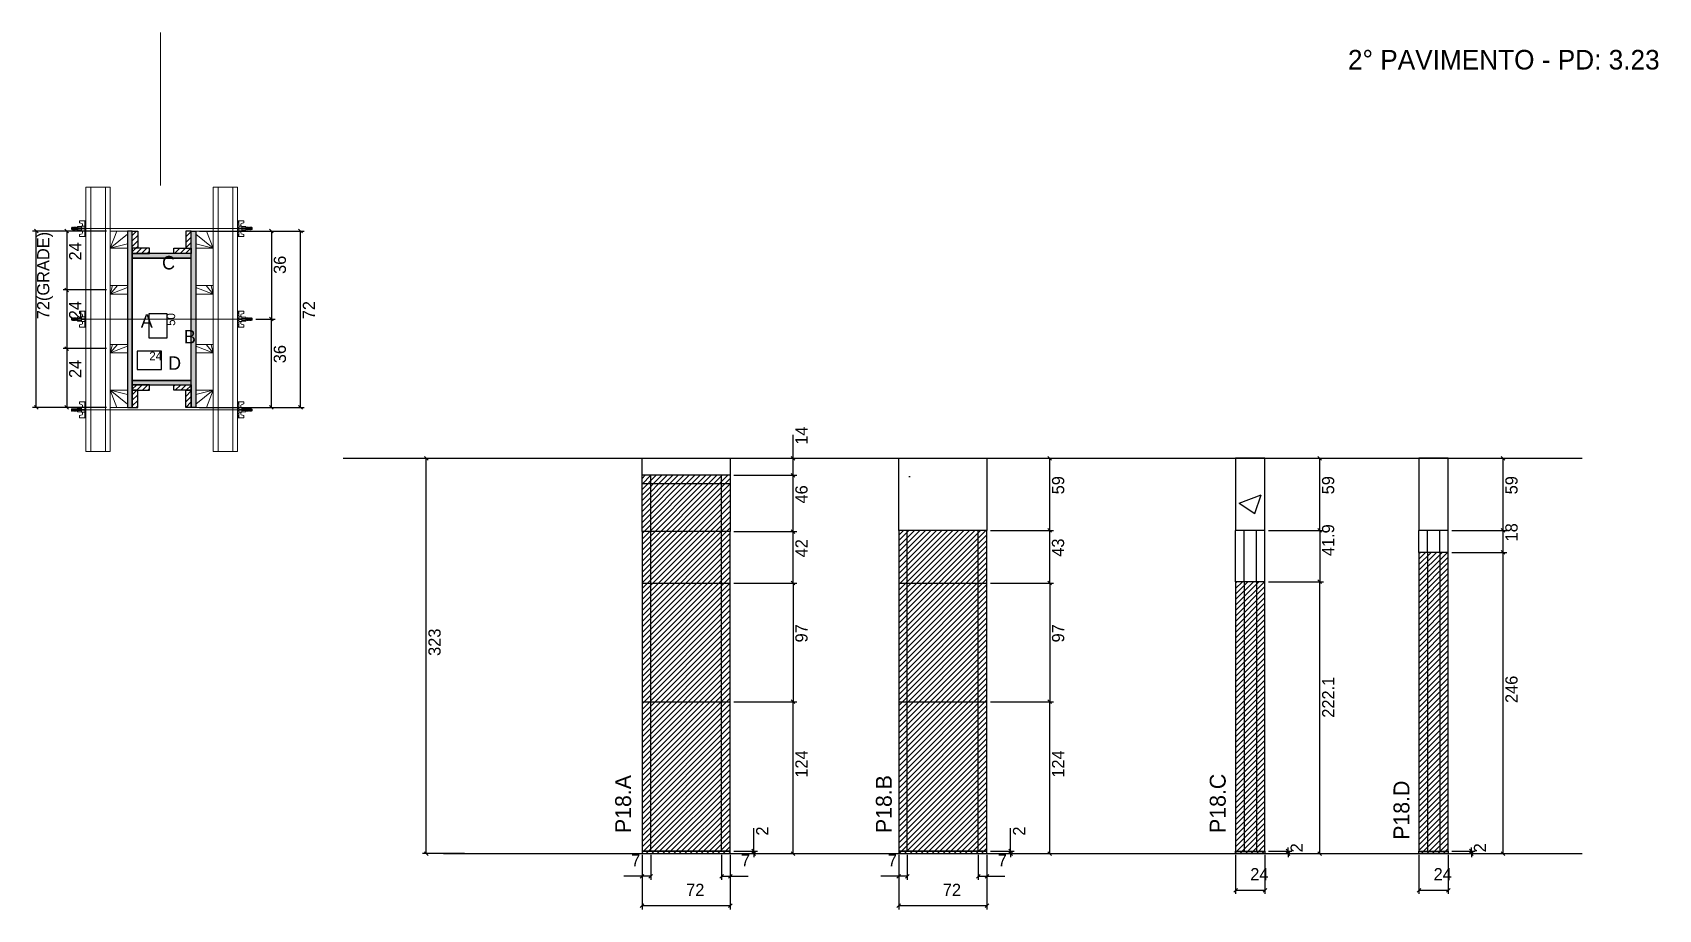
# Model space of a CAD drawing. Header units: metres. Extents: x 5134 to 6462, y 7341 to 8057.
import ezdxf

# ---------------------------------------------------------------- set-up
doc = ezdxf.new("R2010")
doc.units = ezdxf.units.M
for name, color, linetype in [('CHAPA', 7, 'Continuous'), ('COTA', 7, 'Continuous'), ('Hachura', 7, 'Continuous'), ('Madeira', 7, 'Continuous'), ('NIVEL 2° PAV.', 7, 'Continuous'), ('NOMENCLATURA', 7, 'Continuous'), ('Nível', 7, 'Continuous'), ('Painéis', 7, 'Continuous'), ('Perfil Metálico', 7, 'Continuous'), ('SARR_2.2x7', 7, 'Continuous'), ('SARRAFO', 7, 'Continuous'), ('Texto Seção', 7, 'Continuous'), ('TEXTO_GERAL', 7, 'Continuous')]:
    doc.layers.add(name, color=color, linetype=linetype)

msp = doc.modelspace()

# ---------------------------------------------------------------- hatches: boundary and pattern name
at = {"layer": 'COTA'}
h = msp.add_hatch(dxfattribs=at)
h.set_pattern_fill('AR-CONC')
h.paths.add_polyline_path([(5704, 7709.6), (5632, 7709.6), (5632, 7695.6), (5704, 7695.6), (5704, 7709.6)])
h = msp.add_hatch(dxfattribs=at)
h.set_pattern_fill('AR-CONC')
h.paths.add_polyline_path([(5913.7, 7709.6), (5841.7, 7709.6), (5841.7, 7650.6), (5913.7, 7650.6), (5913.7, 7709.6)])
h = msp.add_hatch(dxfattribs=at)
h.set_pattern_fill('AR-CONC')
h.paths.add_polyline_path([(6140.9, 7709.6), (6116.9, 7709.6), (6116.9, 7650.6), (6140.9, 7650.6), (6140.9, 7709.6)])
h = msp.add_hatch(dxfattribs=at)
h.set_pattern_fill('AR-CONC')
h.paths.add_polyline_path([(6290.7, 7709.6), (6266.7, 7709.6), (6266.7, 7650.6), (6290.7, 7650.6), (6290.7, 7709.6)])
at = {"layer": 'Hachura'}
h = msp.add_hatch(color=7, dxfattribs=at)
h.dxf.hatch_style = 1
h.paths.add_polyline_path([(5215.5, 7895.1), (5211.5, 7895.1), (5211.5, 7751.1), (5215.5, 7751.1), (5215.5, 7895.1)])
h = msp.add_hatch(color=7, dxfattribs=at)
h.dxf.hatch_style = 1
h.paths.add_polyline_path([(5215.5, 7895.1), (5211.5, 7895.1), (5211.5, 7751.1), (5215.5, 7751.1), (5215.5, 7895.1)])
h = msp.add_hatch(dxfattribs=at)
h.set_pattern_fill('ANSI31')
h.paths.add_polyline_path([(5215.5, 7881.1), (5219.9, 7881.1), (5219.9, 7895.1), (5215.5, 7895.1), (5215.5, 7881.1)])
h = msp.add_hatch(dxfattribs=at)
h.set_pattern_fill('ANSI31')
h.paths.add_polyline_path([(5263.5, 7881.1), (5259.1, 7881.1), (5259.1, 7895.1), (5263.5, 7895.1), (5263.5, 7881.1)])
h = msp.add_hatch(color=7, dxfattribs=at)
h.dxf.hatch_style = 1
h.paths.add_polyline_path([(5263.5, 7895.1), (5267.5, 7895.1), (5267.5, 7751.1), (5263.5, 7751.1), (5263.5, 7895.1)])
h = msp.add_hatch(color=7, dxfattribs=at)
h.dxf.hatch_style = 1
h.paths.add_polyline_path([(5263.5, 7895.1), (5267.5, 7895.1), (5267.5, 7751.1), (5263.5, 7751.1), (5263.5, 7895.1)])
h = msp.add_hatch(dxfattribs=at)
h.set_pattern_fill('ANSI31')
h.paths.add_polyline_path([(5215.5, 7876.7), (5215.5, 7881.1), (5229.5, 7881.1), (5229.5, 7876.7), (5215.5, 7876.7)])
h = msp.add_hatch(dxfattribs=at)
h.set_pattern_fill('ANSI31')
h.paths.add_polyline_path([(5263.5, 7876.7), (5263.5, 7881.1), (5249.5, 7881.1), (5249.5, 7876.7), (5263.5, 7876.7)])
h = msp.add_hatch(color=7, dxfattribs=at)
h.dxf.hatch_style = 1
h.paths.add_polyline_path([(5263.5, 7873.1), (5263.5, 7876.7), (5215.5, 7876.7), (5215.5, 7873.1), (5263.5, 7873.1)])
h = msp.add_hatch(color=7, dxfattribs=at)
h.dxf.hatch_style = 1
h.paths.add_polyline_path([(5263.5, 7873.1), (5263.5, 7876.7), (5215.5, 7876.7), (5215.5, 7873.1), (5263.5, 7873.1)])
h = msp.add_hatch(color=7, dxfattribs=at)
h.dxf.hatch_style = 1
h.paths.add_polyline_path([(5263.5, 7769.5), (5263.5, 7773.1), (5215.5, 7773.1), (5215.5, 7769.5), (5263.5, 7769.5)])
h = msp.add_hatch(color=7, dxfattribs=at)
h.dxf.hatch_style = 1
h.paths.add_polyline_path([(5263.5, 7769.5), (5263.5, 7773.1), (5215.5, 7773.1), (5215.5, 7769.5), (5263.5, 7769.5)])
h = msp.add_hatch(dxfattribs=at)
h.set_pattern_fill('ANSI31')
h.paths.add_polyline_path([(5215.5, 7765.1), (5215.5, 7769.5), (5229.5, 7769.5), (5229.5, 7765.1), (5215.5, 7765.1)])
h = msp.add_hatch(dxfattribs=at)
h.set_pattern_fill('ANSI31')
h.paths.add_polyline_path([(5215.5, 7765.1), (5219.9, 7765.1), (5219.9, 7751.1), (5215.5, 7751.1), (5215.5, 7765.1)])
h = msp.add_hatch(dxfattribs=at)
h.set_pattern_fill('ANSI31')
h.paths.add_polyline_path([(5263.5, 7765.1), (5263.5, 7769.5), (5249.5, 7769.5), (5249.5, 7765.1), (5263.5, 7765.1)])
h = msp.add_hatch(dxfattribs=at)
h.set_pattern_fill('ANSI31')
h.paths.add_polyline_path([(5263.5, 7765.1), (5259.1, 7765.1), (5259.1, 7751.1), (5263.5, 7751.1), (5263.5, 7765.1)])
h = msp.add_hatch(dxfattribs=at)
h.set_pattern_fill('ANSI31')
h.paths.add_polyline_path([(5704, 7386.6), (5704, 7695.6), (5632, 7695.6), (5632, 7386.6), (5704, 7386.6)])
h = msp.add_hatch(dxfattribs=at)
h.set_pattern_fill('ANSI31')
h.paths.add_polyline_path([(5913.7, 7386.6), (5913.7, 7650.6), (5841.7, 7650.6), (5841.7, 7386.6), (5913.7, 7386.6)])
h = msp.add_hatch(dxfattribs=at)
h.set_pattern_fill('ANSI31')
h.paths.add_polyline_path([(6266.7, 7386.6), (6290.7, 7386.6), (6290.7, 7632.6), (6266.7, 7632.6), (6266.7, 7386.6)])
h = msp.add_hatch(dxfattribs=at)
h.set_pattern_fill('ANSI31')
h.paths.add_polyline_path([(6140.9, 7386.6), (6140.9, 7608.7), (6116.9, 7608.7), (6116.9, 7386.6), (6140.9, 7386.6)])

# ---------------------------------------------------------------- linework, layer by layer
at = {"layer": 'CHAPA', "color": 1, "lineweight": 25}
for points in [[(5215.5, 7895.1), (5211.5, 7895.1), (5211.5, 7751.1), (5215.5, 7751.1)], [(5215.5, 7895.1), (5211.5, 7895.1), (5211.5, 7751.1), (5215.5, 7751.1)], [(5263.5, 7895.1), (5267.5, 7895.1), (5267.5, 7751.1), (5263.5, 7751.1)], [(5263.5, 7895.1), (5267.5, 7895.1), (5267.5, 7751.1), (5263.5, 7751.1)], [(5263.5, 7873.1), (5263.5, 7876.7), (5215.5, 7876.7), (5215.5, 7873.1)], [(5263.5, 7873.1), (5263.5, 7876.7), (5215.5, 7876.7), (5215.5, 7873.1)], [(5263.5, 7769.5), (5263.5, 7773.1), (5215.5, 7773.1), (5215.5, 7769.5)], [(5263.5, 7769.5), (5263.5, 7773.1), (5215.5, 7773.1), (5215.5, 7769.5)]]:
    msp.add_lwpolyline(points, close=True, dxfattribs=at)
at = {"layer": 'COTA', "color": 241, "lineweight": 25}
for p, q in [((5194.5, 7895.1), (5134, 7895.1)), ((5137, 7751.1), (5137, 7895.1)), ((5194.5, 7895.1), (5158.9, 7895.1)), ((5161.9, 7895.1), (5161.9, 7847.1)), ((5270.5, 7895.1), (5355.9, 7895.1)), ((5304.5, 7895.1), (5332.2, 7895.1)), ((5329.2, 7895.1), (5329.2, 7823.2)), ((5352.9, 7751.1), (5352.9, 7895.1)), ((5194.5, 7847.1), (5158.9, 7847.1)), ((5194.5, 7847.1), (5158.9, 7847.1)), ((5161.9, 7847.1), (5161.9, 7799.1)), ((5316.3, 7823.2), (5332.2, 7823.2)), ((5316.3, 7823.2), (5332.2, 7823.2)), ((5329.2, 7751.1), (5329.2, 7823.2)), ((5194.5, 7799.1), (5158.9, 7799.1)), ((5194.5, 7799.1), (5158.9, 7799.1)), ((5161.9, 7799.1), (5161.9, 7751.1)), ((5194.5, 7751.1), (5134, 7751.1)), ((5194.5, 7751.1), (5158.9, 7751.1)), ((5270.5, 7751.1), (5355.9, 7751.1)), ((5304.5, 7751.1), (5332.2, 7751.1)), ((5632, 7695.6), (5632, 7709.6)), ((5632, 7709.6), (5704, 7709.6)), ((5704, 7709.6), (5704, 7695.6)), ((5841.7, 7650.6), (5841.7, 7709.6)), ((5841.7, 7709.6), (5913.7, 7709.6)), ((5913.7, 7709.6), (5913.7, 7650.6))]:
    msp.add_line(p, q, dxfattribs=at)
at = {"layer": 'COTA', "color": 0, "lineweight": 25}
for p, q in [((5138.5, 7893.6), (5135.5, 7896.6)), ((5163.4, 7893.6), (5160.4, 7896.6)), ((5330.7, 7893.6), (5327.7, 7896.6)), ((5354.4, 7893.6), (5351.4, 7896.6)), ((5160.4, 7848.6), (5163.4, 7845.6)), ((5163.4, 7845.6), (5160.4, 7848.6)), ((5330.7, 7821.7), (5327.7, 7824.7)), ((5327.7, 7824.7), (5330.7, 7821.7)), ((5160.4, 7800.6), (5163.4, 7797.6)), ((5163.4, 7797.6), (5160.4, 7800.6)), ((5135.5, 7752.6), (5138.5, 7749.6)), ((5160.4, 7752.6), (5163.4, 7749.6)), ((5327.7, 7752.6), (5330.7, 7749.6)), ((5351.4, 7752.6), (5354.4, 7749.6)), ((5756.8, 7708.1), (5753.8, 7711.1)), ((5966.5, 7708.1), (5963.5, 7711.1)), ((6187.1, 7708.1), (6184.1, 7711.1)), ((6336.9, 7708.1), (6333.9, 7711.1)), ((5753.8, 7697.1), (5756.8, 7694.1)), ((5756.8, 7694.1), (5753.8, 7697.1)), ((5963.5, 7652.1), (5966.5, 7649.1)), ((5966.5, 7649.1), (5963.5, 7652.1)), ((6184.1, 7652.1), (6187.1, 7649.1)), ((6187.1, 7649.1), (6184.1, 7652.1)), ((6333.9, 7652.1), (6336.9, 7649.1)), ((6336.9, 7649.1), (6333.9, 7652.1)), ((5756.8, 7648.1), (5753.8, 7651.1)), ((5753.8, 7651.1), (5756.8, 7648.1)), ((6336.9, 7631.1), (6333.9, 7634.1)), ((6333.9, 7634.1), (6336.9, 7631.1)), ((5753.8, 7609.1), (5756.8, 7606.1)), ((5756.8, 7606.1), (5753.8, 7609.1)), ((5966.5, 7606.1), (5963.5, 7609.1)), ((5963.5, 7609.1), (5966.5, 7606.1)), ((6187.1, 7607.2), (6184.1, 7610.2)), ((6184.1, 7610.2), (6187.1, 7607.2)), ((5756.8, 7509.1), (5753.8, 7512.1)), ((5753.8, 7512.1), (5756.8, 7509.1)), ((5966.5, 7509.1), (5963.5, 7512.1)), ((5963.5, 7512.1), (5966.5, 7509.1)), ((5721.7, 7390.1), (5724.7, 7387.1)), ((5724.7, 7385.1), (5721.7, 7388.1)), ((5753.8, 7388.1), (5756.8, 7385.1)), ((5931.5, 7390.1), (5934.5, 7387.1)), ((5934.5, 7385.1), (5931.5, 7388.1)), ((5963.5, 7388.1), (5966.5, 7385.1)), ((6158.3, 7390.1), (6161.3, 7387.1)), ((6161.3, 7385.1), (6158.3, 7388.1)), ((6184.1, 7388.1), (6187.1, 7385.1)), ((6308.1, 7390.1), (6311.1, 7387.1)), ((6311.1, 7385.1), (6308.1, 7388.1)), ((6333.9, 7388.1), (6336.9, 7385.1)), ((5633.5, 7369.6), (5630.5, 7366.6)), ((5637.5, 7366.6), (5640.5, 7369.6)), ((5698.5, 7369.6), (5695.5, 7366.6)), ((5702.5, 7366.6), (5705.5, 7369.6)), ((5843.2, 7369.6), (5840.2, 7366.6)), ((5847.2, 7366.6), (5850.2, 7369.6)), ((5908.2, 7369.6), (5905.2, 7366.6)), ((5912.2, 7366.6), (5915.2, 7369.6)), ((6118.4, 7358.2), (6115.4, 7355.2)), ((6139.4, 7355.2), (6142.4, 7358.2)), ((6268.2, 7358.2), (6265.2, 7355.2)), ((6289.2, 7355.2), (6292.2, 7358.2)), ((5633.5, 7345.5), (5630.5, 7342.5)), ((5702.5, 7342.5), (5705.5, 7345.5)), ((5843.2, 7345.5), (5840.2, 7342.5)), ((5912.2, 7342.5), (5915.2, 7345.5))]:
    msp.add_line(p, q, dxfattribs=at)
at = {"layer": 'COTA', "color": 180, "lineweight": 25}
for p, q in [((5244, 7827.4), (5229, 7827.4)), ((5229, 7827.4), (5229, 7808)), ((5244, 7808), (5244, 7827.4)), ((5229, 7808), (5244, 7808)), ((5239.2, 7797.1), (5219.5, 7797.1)), ((5219.5, 7797.1), (5219.5, 7782.1)), ((5239.2, 7782.1), (5239.2, 7797.1)), ((5219.5, 7782.1), (5239.2, 7782.1))]:
    msp.add_line(p, q, dxfattribs=at)
at = {"layer": 'COTA', "color": 4, "lineweight": 25}
for p, q in [((5755.3, 7709.6), (5755.3, 7728.7)), ((5707, 7709.6), (5758.3, 7709.6)), ((5755.3, 7695.6), (5755.3, 7709.6)), ((5916.7, 7709.6), (5968, 7709.6)), ((5965, 7650.6), (5965, 7709.6)), ((6143.9, 7709.6), (6188.6, 7709.6)), ((6185.6, 7650.6), (6185.6, 7709.6)), ((6293.7, 7709.6), (6338.4, 7709.6)), ((6335.4, 7650.6), (6335.4, 7709.6)), ((5707, 7695.6), (5758.3, 7695.6)), ((5707, 7695.6), (5758.3, 7695.6)), ((5755.3, 7649.6), (5755.3, 7695.6)), ((5707, 7649.6), (5758.3, 7649.6)), ((5707, 7649.6), (5758.3, 7649.6)), ((5755.3, 7607.6), (5755.3, 7649.6)), ((5916.7, 7650.6), (5968, 7650.6)), ((5916.7, 7650.6), (5968, 7650.6)), ((5965, 7607.6), (5965, 7650.6)), ((6143.9, 7650.6), (6188.6, 7650.6)), ((6143.9, 7650.6), (6188.6, 7650.6)), ((6185.6, 7650.6), (6185.6, 7608.7)), ((6293.7, 7650.6), (6338.4, 7650.6)), ((6293.7, 7650.6), (6338.4, 7650.6)), ((6335.4, 7632.6), (6335.4, 7650.6)), ((6293.7, 7632.6), (6338.4, 7632.6)), ((6293.7, 7632.6), (6338.4, 7632.6)), ((6335.4, 7386.6), (6335.4, 7632.6)), ((5707, 7607.6), (5758.3, 7607.6)), ((5707, 7607.6), (5758.3, 7607.6)), ((5755.3, 7607.6), (5755.3, 7510.6)), ((5916.7, 7607.6), (5968, 7607.6)), ((5916.7, 7607.6), (5968, 7607.6)), ((5965, 7607.6), (5965, 7510.6)), ((6143.9, 7608.7), (6188.6, 7608.7)), ((6143.9, 7608.7), (6188.6, 7608.7)), ((6185.6, 7386.6), (6185.6, 7608.7)), ((5707, 7510.6), (5758.3, 7510.6)), ((5707, 7510.6), (5758.3, 7510.6)), ((5755.3, 7386.6), (5755.3, 7510.6)), ((5916.7, 7510.6), (5968, 7510.6)), ((5916.7, 7510.6), (5968, 7510.6)), ((5965, 7386.6), (5965, 7510.6)), ((5723.2, 7388.6), (5723.2, 7407.4)), ((5933, 7388.6), (5933, 7407.4)), ((5707, 7388.6), (5726.2, 7388.6)), ((5707, 7386.6), (5726.2, 7386.6)), ((5707, 7386.6), (5758.3, 7386.6)), ((5723.2, 7386.6), (5723.2, 7388.6)), ((5723.2, 7386.6), (5723.2, 7383.6)), ((5916.7, 7388.6), (5936, 7388.6)), ((5916.7, 7386.6), (5936, 7386.6)), ((5916.7, 7386.6), (5968, 7386.6)), ((5933, 7386.6), (5933, 7388.6)), ((5933, 7386.6), (5933, 7383.6)), ((6143.9, 7388.6), (6162.8, 7388.6)), ((6143.9, 7386.6), (6162.8, 7386.6)), ((6143.9, 7386.6), (6188.6, 7386.6)), ((6159.8, 7388.6), (6159.8, 7391.6)), ((6159.8, 7386.6), (6159.8, 7388.6)), ((6159.8, 7386.6), (6159.8, 7383.6)), ((6293.7, 7388.6), (6312.6, 7388.6)), ((6293.7, 7386.6), (6312.6, 7386.6)), ((6293.7, 7386.6), (6338.4, 7386.6)), ((6309.6, 7388.6), (6309.6, 7391.6)), ((6309.6, 7386.6), (6309.6, 7388.6)), ((6309.6, 7386.6), (6309.6, 7383.6)), ((5632, 7385.6), (5632, 7341)), ((5632, 7383.6), (5632, 7365.1)), ((5639, 7385.6), (5639, 7365.1)), ((5697, 7385.6), (5697, 7365.1)), ((5704, 7385.6), (5704, 7341)), ((5704, 7383.6), (5704, 7365.1)), ((5841.7, 7385.6), (5841.7, 7341)), ((5841.7, 7383.6), (5841.7, 7365.1)), ((5848.7, 7385.6), (5848.7, 7365.1)), ((5906.7, 7385.6), (5906.7, 7365.1)), ((5913.7, 7385.6), (5913.7, 7341)), ((5913.7, 7383.6), (5913.7, 7365.1)), ((6116.9, 7385.6), (6116.9, 7353.7)), ((6140.9, 7385.6), (6140.9, 7353.7)), ((6266.7, 7385.6), (6266.7, 7353.7)), ((6290.7, 7385.6), (6290.7, 7353.7)), ((5632, 7368.1), (5617.2, 7368.1)), ((5639, 7368.1), (5632, 7368.1)), ((5697, 7368.1), (5704, 7368.1)), ((5704, 7368.1), (5718.7, 7368.1)), ((5841.7, 7368.1), (5827, 7368.1)), ((5848.7, 7368.1), (5841.7, 7368.1)), ((5906.7, 7368.1), (5913.7, 7368.1)), ((5913.7, 7368.1), (5928.4, 7368.1)), ((6116.9, 7356.7), (6140.9, 7356.7)), ((6266.7, 7356.7), (6290.7, 7356.7)), ((5704, 7344), (5632, 7344)), ((5913.7, 7344), (5841.7, 7344))]:
    msp.add_line(p, q, dxfattribs=at)
at = {"layer": 'COTA', "color": 241, "lineweight": 25}
for points in [[(6140.9, 7650.6), (6140.9, 7709.6), (6116.9, 7709.6), (6116.9, 7650.6)], [(6290.7, 7650.6), (6290.7, 7709.6), (6266.7, 7709.6), (6266.7, 7650.6)]]:
    msp.add_lwpolyline(points, dxfattribs=at)
at = {"layer": 'Hachura', "color": 0, "lineweight": 9}
for p, q in [((5166, 7898.2), (5165.7, 7897.9)), ((5165.7, 7897.9), (5165.7, 7896.6)), ((5166, 7896.2), (5165.7, 7896.6)), ((5166.4, 7898.2), (5166, 7898.2)), ((5166, 7896.2), (5166, 7898.2)), ((5166.7, 7896.2), (5166, 7897.5)), ((5166.6, 7896.1), (5166, 7897.3)), ((5166, 7896.8), (5166.4, 7896.1)), ((5166, 7896.5), (5166.2, 7896.2)), ((5166.4, 7898.3), (5167.5, 7896.1)), ((5166.4, 7898.2), (5167.3, 7896.2)), ((5166.4, 7898.2), (5167.3, 7896.2)), ((5167.8, 7896.1), (5166.7, 7898.3)), ((5166.7, 7896.2), (5167.3, 7896.2)), ((5167.5, 7898.2), (5166.9, 7898.2)), ((5167.8, 7896.2), (5166.9, 7898.2)), ((5167.5, 7898.2), (5168.5, 7896.2)), ((5167.6, 7898.3), (5168.7, 7896.1)), ((5168.9, 7896.1), (5167.8, 7898.3)), ((5168.5, 7896.2), (5167.8, 7896.2)), ((5168.7, 7898.2), (5168, 7898.2)), ((5169, 7896.2), (5168, 7898.2)), ((5168.2, 7898.2), (5168, 7898.2)), ((5168.7, 7898.2), (5169.6, 7896.2)), ((5168.8, 7898.3), (5169.9, 7896.1)), ((5170.1, 7896.1), (5169, 7898.3)), ((5169.2, 7896.2), (5169, 7896.2)), ((5169.8, 7898.2), (5169.2, 7898.2)), ((5170.2, 7896.2), (5169.2, 7898.2)), ((5169.2, 7896.2), (5169.6, 7896.2)), ((5169.8, 7898.2), (5170.8, 7896.2)), ((5170.8, 7897), (5170.2, 7898.3)), ((5170.2, 7896.2), (5170.8, 7896.2)), ((5170.8, 7897.3), (5170.4, 7898.2)), ((5170.8, 7898.2), (5170.4, 7898.2)), ((5170.8, 7895.5), (5170.8, 7898.8)), ((5170.8, 7898.8), (5174, 7898.8)), ((5170.8, 7897.8), (5174, 7897.8)), ((5170.8, 7896.2), (5174, 7896.2)), ((5174, 7895.5), (5170.8, 7895.5)), ((5170.9, 7895.5), (5170.9, 7898.8)), ((5177.5, 7903.6), (5172.4, 7903.6)), ((5172.4, 7903.6), (5172.4, 7901.9)), ((5172.4, 7901.9), (5174.6, 7901.3)), ((5172.4, 7892.4), (5174.6, 7893)), ((5172.4, 7890.7), (5172.4, 7892.4)), ((5174, 7899.1), (5174, 7895.2)), ((5176.6, 7899.1), (5174, 7899.1)), ((5174, 7895.2), (5174, 7895.5)), ((5174, 7895.2), (5174, 7895.5)), ((5174, 7895.2), (5176.6, 7895.2)), ((5176.6, 7897.5), (5174.6, 7897.5)), ((5174.6, 7896.9), (5176.6, 7896.9)), ((5174.8, 7901), (5174.8, 7899.1)), ((5174.8, 7893.3), (5174.8, 7895.2)), ((5176.6, 7903.6), (5176.6, 7890.7)), ((5176.6, 7903.6), (5176.6, 7898.4)), ((5176.6, 7903.5), (5177.5, 7903.5)), ((5176.6, 7903.2), (5177.5, 7903.2)), ((5176.6, 7902.9), (5177.5, 7902.9)), ((5176.6, 7902.4), (5177.5, 7902.4)), ((5176.6, 7901.6), (5177.5, 7901.6)), ((5176.6, 7900.2), (5177.5, 7900.2)), ((5176.6, 7897.1), (5176.6, 7899.1)), ((5176.6, 7898.4), (5176.6, 7897.8)), ((5176.6, 7897.2), (5177.5, 7897.2)), ((5176.6, 7894.1), (5177.5, 7894.1)), ((5176.6, 7892.7), (5177.5, 7892.7)), ((5176.6, 7891.8), (5177.5, 7891.8)), ((5176.6, 7891.4), (5177.5, 7891.4)), ((5176.9, 7898.1), (5176.7, 7898.1)), ((5176.7, 7896.2), (5177.2, 7896.2)), ((5177.4, 7898.1), (5176.9, 7898.1)), ((5177.5, 7890.7), (5177.5, 7903.6)), ((5177.5, 7891.7), (5177.5, 7899.5)), ((5301.5, 7890.7), (5301.5, 7903.6)), ((5301.5, 7903.6), (5306.6, 7903.6)), ((5302.4, 7903.5), (5301.5, 7903.5)), ((5302.4, 7903.2), (5301.5, 7903.2)), ((5302.4, 7902.9), (5301.5, 7902.9)), ((5302.4, 7902.4), (5301.5, 7902.4)), ((5302.4, 7901.6), (5301.5, 7901.6)), ((5302.4, 7900.2), (5301.5, 7900.2)), ((5301.5, 7891.7), (5301.5, 7899.5)), ((5302.4, 7897.2), (5301.5, 7897.2)), ((5302.4, 7894.1), (5301.5, 7894.1)), ((5302.4, 7892.7), (5301.5, 7892.7)), ((5302.4, 7891.8), (5301.5, 7891.8)), ((5302.4, 7891.4), (5301.5, 7891.4)), ((5301.7, 7898.1), (5302.1, 7898.1)), ((5302.3, 7896.2), (5301.9, 7896.2)), ((5302.1, 7898.1), (5302.3, 7898.1)), ((5302.4, 7903.6), (5302.4, 7890.7)), ((5302.4, 7903.6), (5302.4, 7898.4)), ((5302.4, 7897.1), (5302.4, 7899.1)), ((5302.4, 7899.1), (5305, 7899.1)), ((5302.4, 7898.4), (5302.4, 7897.8)), ((5302.4, 7897.5), (5304.4, 7897.5)), ((5304.4, 7896.9), (5302.4, 7896.9)), ((5305, 7895.2), (5302.4, 7895.2)), ((5304.2, 7901), (5304.2, 7899.1)), ((5304.2, 7893.3), (5304.2, 7895.2)), ((5306.7, 7901.9), (5304.5, 7901.3)), ((5306.7, 7892.4), (5304.5, 7893)), ((5305, 7899.1), (5305, 7895.2)), ((5308.2, 7898.8), (5305, 7898.8)), ((5308.2, 7897.8), (5305, 7897.8)), ((5308.2, 7896.2), (5305, 7896.2)), ((5305, 7895.5), (5308.2, 7895.5)), ((5305, 7895.2), (5305, 7895.5)), ((5305, 7895.2), (5305, 7895.5)), ((5306.7, 7903.6), (5306.7, 7901.9)), ((5306.7, 7890.7), (5306.7, 7892.4)), ((5308.2, 7895.5), (5308.2, 7898.8)), ((5308.2, 7895.5), (5308.2, 7898.8)), ((5308.2, 7897), (5308.9, 7898.3)), ((5309.2, 7898.2), (5308.2, 7896.2)), ((5308.2, 7897.3), (5308.7, 7898.2)), ((5308.2, 7898.2), (5308.7, 7898.2)), ((5308.9, 7896.2), (5308.2, 7896.2)), ((5308.9, 7896.1), (5310, 7898.3)), ((5308.9, 7896.2), (5309.8, 7898.2)), ((5310.3, 7898.3), (5309.2, 7896.1)), ((5309.2, 7898.2), (5309.8, 7898.2)), ((5310.3, 7898.2), (5309.4, 7896.2)), ((5309.8, 7896.2), (5309.4, 7896.2)), ((5309.8, 7896.2), (5310, 7896.2)), ((5310, 7896.2), (5311, 7898.2)), ((5310.1, 7896.1), (5311.2, 7898.3)), ((5311.4, 7898.3), (5310.3, 7896.1)), ((5310.3, 7898.2), (5311, 7898.2)), ((5311.5, 7898.2), (5310.5, 7896.2)), ((5310.5, 7896.2), (5311.2, 7896.2)), ((5310.8, 7898.2), (5311, 7898.2)), ((5311.2, 7896.2), (5312.2, 7898.2)), ((5311.3, 7896.1), (5312.3, 7898.3)), ((5312.6, 7898.3), (5311.5, 7896.1)), ((5311.5, 7898.2), (5312.2, 7898.2)), ((5312.7, 7898.2), (5311.7, 7896.2)), ((5312.7, 7898.2), (5311.7, 7896.2)), ((5312.3, 7896.2), (5311.7, 7896.2)), ((5312.3, 7896.2), (5313, 7897.5)), ((5312.4, 7896.1), (5313, 7897.3)), ((5312.7, 7898.2), (5313, 7898.2)), ((5313, 7896.8), (5312.7, 7896.1)), ((5313, 7896.5), (5312.9, 7896.2)), ((5313, 7898.2), (5313.3, 7897.9)), ((5313, 7896.2), (5313, 7898.2)), ((5313, 7896.2), (5313.3, 7896.6)), ((5313.3, 7897.9), (5313.3, 7896.6)), ((5176.6, 7890.7), (5172.4, 7890.7)), ((5176.6, 7891), (5177.5, 7891)), ((5176.6, 7890.8), (5177.5, 7890.8)), ((5176.6, 7890.7), (5177.5, 7890.7)), ((5302.4, 7891), (5301.5, 7891)), ((5302.4, 7890.8), (5301.5, 7890.8)), ((5302.4, 7890.7), (5301.5, 7890.7)), ((5302.4, 7890.7), (5306.7, 7890.7)), ((5170.8, 7821.5), (5170.8, 7824.8)), ((5170.8, 7824.8), (5174, 7824.8)), ((5170.9, 7821.5), (5170.9, 7824.8)), ((5172.3, 7829.6), (5172.3, 7827.9)), ((5172.3, 7827.9), (5174.6, 7827.3)), ((5177.5, 7829.6), (5172.4, 7829.6)), ((5174, 7825.1), (5174, 7821.2)), ((5176.6, 7825.1), (5174, 7825.1)), ((5174.8, 7827), (5174.8, 7825.1)), ((5176.6, 7829.6), (5176.6, 7816.7)), ((5176.6, 7829.6), (5176.6, 7824.4)), ((5176.6, 7829.5), (5177.5, 7829.5)), ((5176.6, 7829.2), (5177.5, 7829.2)), ((5176.6, 7828.9), (5177.5, 7828.9)), ((5176.6, 7828.4), (5177.5, 7828.4)), ((5176.6, 7827.6), (5177.5, 7827.6)), ((5176.6, 7826.2), (5177.5, 7826.2)), ((5176.6, 7823.1), (5176.6, 7825.1)), ((5177.5, 7816.7), (5177.5, 7829.6)), ((5177.5, 7817.6), (5177.5, 7825.5)), ((5301.5, 7816.7), (5301.5, 7829.6)), ((5301.5, 7829.6), (5306.6, 7829.6)), ((5302.4, 7829.5), (5301.5, 7829.5)), ((5302.4, 7829.2), (5301.5, 7829.2)), ((5302.4, 7828.9), (5301.5, 7828.9)), ((5302.4, 7828.4), (5301.5, 7828.4)), ((5302.4, 7827.6), (5301.5, 7827.6)), ((5302.4, 7826.2), (5301.5, 7826.2)), ((5301.5, 7817.6), (5301.5, 7825.5)), ((5302.4, 7829.6), (5302.4, 7816.7)), ((5302.4, 7829.6), (5302.4, 7824.4)), ((5302.4, 7823.1), (5302.4, 7825.1)), ((5302.4, 7825.1), (5305, 7825.1)), ((5304.2, 7827), (5304.2, 7825.1)), ((5306.7, 7827.9), (5304.4, 7827.3)), ((5305, 7825.1), (5305, 7821.2)), ((5308.2, 7824.8), (5305, 7824.8)), ((5306.7, 7829.6), (5306.7, 7827.9)), ((5308.1, 7821.5), (5308.1, 7824.8)), ((5308.2, 7821.5), (5308.2, 7824.8)), ((5166, 7824.2), (5165.7, 7823.9)), ((5165.7, 7823.9), (5165.7, 7822.6)), ((5166, 7822.2), (5165.7, 7822.6)), ((5166.3, 7824.2), (5166, 7824.2)), ((5166, 7822.2), (5166, 7824.2)), ((5166.7, 7822.2), (5166, 7823.5)), ((5166.6, 7822.1), (5166, 7823.3)), ((5166, 7822.8), (5166.4, 7822.1)), ((5166, 7822.5), (5166.1, 7822.2)), ((5166.3, 7824.2), (5167.3, 7822.2)), ((5166.3, 7824.2), (5167.3, 7822.2)), ((5166.4, 7824.2), (5167.5, 7822.1)), ((5167.7, 7822.1), (5166.7, 7824.3)), ((5166.7, 7822.2), (5167.3, 7822.2)), ((5167.5, 7824.2), (5166.9, 7824.2)), ((5167.8, 7822.2), (5166.9, 7824.2)), ((5167.5, 7824.2), (5168.5, 7822.2)), ((5167.6, 7824.2), (5168.7, 7822.1)), ((5168.9, 7822.1), (5167.8, 7824.3)), ((5168.5, 7822.2), (5167.8, 7822.2)), ((5168.7, 7824.2), (5168, 7824.2)), ((5169, 7822.2), (5168, 7824.2)), ((5168.2, 7824.2), (5168, 7824.2)), ((5168.7, 7824.2), (5169.6, 7822.2)), ((5168.8, 7824.2), (5169.8, 7822.1)), ((5170.1, 7822.1), (5169, 7824.3)), ((5169.2, 7822.2), (5169, 7822.2)), ((5169.8, 7824.2), (5169.2, 7824.2)), ((5170.1, 7822.2), (5169.2, 7824.2)), ((5169.2, 7822.2), (5169.6, 7822.2)), ((5169.8, 7824.2), (5170.8, 7822.2)), ((5170.1, 7822.2), (5170.8, 7822.2)), ((5170.8, 7823), (5170.2, 7824.3)), ((5170.8, 7823.3), (5170.3, 7824.2)), ((5170.8, 7824.2), (5170.3, 7824.2)), ((5170.8, 7823.8), (5174, 7823.8)), ((5170.8, 7822.2), (5174, 7822.2)), ((5174, 7821.5), (5170.8, 7821.5)), ((5172.3, 7818.4), (5174.6, 7819)), ((5172.3, 7816.7), (5172.3, 7818.4)), ((5176.6, 7816.7), (5172.3, 7816.7)), ((5174, 7821.2), (5174, 7821.5)), ((5174, 7821.2), (5174, 7821.5)), ((5174, 7821.2), (5176.6, 7821.2)), ((5176.6, 7823.5), (5174.6, 7823.5)), ((5174.6, 7822.9), (5176.6, 7822.9)), ((5174.8, 7819.3), (5174.8, 7821.2)), ((5176.6, 7824.4), (5176.6, 7823.8)), ((5176.6, 7823.1), (5177.5, 7823.1)), ((5176.6, 7820.1), (5177.5, 7820.1)), ((5176.6, 7818.7), (5177.5, 7818.7)), ((5176.6, 7817.8), (5177.5, 7817.8)), ((5176.6, 7817.4), (5177.5, 7817.4)), ((5176.6, 7817), (5177.5, 7817)), ((5176.6, 7816.8), (5177.5, 7816.8)), ((5176.6, 7816.7), (5177.5, 7816.7)), ((5176.9, 7824.1), (5176.7, 7824.1)), ((5176.7, 7822.2), (5177.2, 7822.2)), ((5177.4, 7824.1), (5176.9, 7824.1)), ((5302.4, 7823.1), (5301.5, 7823.1)), ((5302.4, 7820.1), (5301.5, 7820.1)), ((5302.4, 7818.7), (5301.5, 7818.7)), ((5302.4, 7817.8), (5301.5, 7817.8)), ((5302.4, 7817.4), (5301.5, 7817.4)), ((5302.4, 7817), (5301.5, 7817)), ((5302.4, 7816.8), (5301.5, 7816.8)), ((5302.4, 7816.7), (5301.5, 7816.7)), ((5301.7, 7824.1), (5302.1, 7824.1)), ((5302.3, 7822.2), (5301.8, 7822.2)), ((5302.1, 7824.1), (5302.3, 7824.1)), ((5302.4, 7824.4), (5302.4, 7823.8)), ((5302.4, 7823.5), (5304.4, 7823.5)), ((5304.4, 7822.9), (5302.4, 7822.9)), ((5305, 7821.2), (5302.4, 7821.2)), ((5302.4, 7816.7), (5306.7, 7816.7)), ((5304.2, 7819.3), (5304.2, 7821.2)), ((5306.7, 7818.4), (5304.4, 7819)), ((5308.2, 7823.8), (5305, 7823.8)), ((5308.2, 7822.2), (5305, 7822.2)), ((5305, 7821.5), (5308.2, 7821.5)), ((5305, 7821.2), (5305, 7821.5)), ((5305, 7821.2), (5305, 7821.5)), ((5306.7, 7816.7), (5306.7, 7818.4)), ((5308.2, 7823), (5308.8, 7824.3)), ((5309.2, 7824.2), (5308.2, 7822.2)), ((5308.2, 7823.3), (5308.7, 7824.2)), ((5308.2, 7824.2), (5308.7, 7824.2)), ((5308.9, 7822.2), (5308.2, 7822.2)), ((5308.9, 7822.1), (5310, 7824.3)), ((5308.9, 7822.2), (5309.8, 7824.2)), ((5309.2, 7824.2), (5309.8, 7824.2)), ((5310.2, 7824.2), (5309.2, 7822.1)), ((5310.3, 7824.2), (5309.4, 7822.2)), ((5309.8, 7822.2), (5309.4, 7822.2)), ((5309.8, 7822.2), (5310, 7822.2)), ((5310, 7822.2), (5311, 7824.2)), ((5310.1, 7822.1), (5311.2, 7824.3)), ((5310.3, 7824.2), (5311, 7824.2)), ((5311.4, 7824.2), (5310.3, 7822.1)), ((5311.5, 7824.2), (5310.5, 7822.2)), ((5310.5, 7822.2), (5311.2, 7822.2)), ((5310.8, 7824.2), (5311, 7824.2)), ((5311.2, 7822.2), (5312.1, 7824.2)), ((5311.3, 7822.1), (5312.3, 7824.3)), ((5311.5, 7824.2), (5312.1, 7824.2)), ((5312.6, 7824.2), (5311.5, 7822.1)), ((5312.7, 7824.2), (5311.7, 7822.2)), ((5312.7, 7824.2), (5311.7, 7822.2)), ((5312.3, 7822.2), (5311.7, 7822.2)), ((5312.3, 7822.2), (5313, 7823.5)), ((5312.4, 7822.1), (5313, 7823.3)), ((5313, 7822.8), (5312.6, 7822.1)), ((5312.7, 7824.2), (5313, 7824.2)), ((5313, 7822.5), (5312.9, 7822.2)), ((5313, 7824.2), (5313.3, 7823.9)), ((5313, 7822.2), (5313, 7824.2)), ((5313, 7822.2), (5313.3, 7822.6)), ((5313.3, 7823.9), (5313.3, 7822.6)), ((5166, 7750), (5165.7, 7749.7)), ((5165.7, 7748.4), (5165.7, 7749.7)), ((5166, 7748.1), (5165.7, 7748.4)), ((5166, 7749.5), (5166.4, 7750.2)), ((5166.6, 7750.1), (5166, 7749)), ((5166, 7749.8), (5166.2, 7750)), ((5166.7, 7750), (5166, 7748.8)), ((5166, 7750), (5166, 7748.1)), ((5166.4, 7748.1), (5166, 7748.1)), ((5166.4, 7748), (5167.5, 7750.2)), ((5166.4, 7748.1), (5167.3, 7750)), ((5166.4, 7748.1), (5167.3, 7750)), ((5167.8, 7750.1), (5166.7, 7748)), ((5166.7, 7750), (5167.3, 7750)), ((5167.8, 7750), (5166.9, 7748.1)), ((5167.5, 7748.1), (5166.9, 7748.1)), ((5167.5, 7748.1), (5168.5, 7750)), ((5167.6, 7748), (5168.7, 7750.2)), ((5168.9, 7750.1), (5167.8, 7748)), ((5168.5, 7750), (5167.8, 7750)), ((5169, 7750), (5168, 7748.1)), ((5168.7, 7748.1), (5168, 7748.1)), ((5168.2, 7748.1), (5168, 7748.1)), ((5168.7, 7748.1), (5169.6, 7750)), ((5168.8, 7748), (5169.9, 7750.2)), ((5170.1, 7750.1), (5169, 7748)), ((5169.2, 7750), (5169, 7750)), ((5169.2, 7750), (5169.6, 7750)), ((5170.2, 7750), (5169.2, 7748.1)), ((5169.8, 7748.1), (5169.2, 7748.1)), ((5169.8, 7748.1), (5170.8, 7750)), ((5170.2, 7750), (5170.8, 7750)), ((5170.8, 7749.3), (5170.2, 7748)), ((5170.8, 7749), (5170.4, 7748.1)), ((5170.8, 7748.1), (5170.4, 7748.1)), ((5170.8, 7750.8), (5170.8, 7747.5)), ((5174, 7750.8), (5170.8, 7750.8)), ((5170.8, 7750), (5174, 7750)), ((5170.8, 7748.5), (5174, 7748.5)), ((5170.8, 7747.5), (5174, 7747.5)), ((5170.9, 7750.8), (5170.9, 7747.5)), ((5176.6, 7755.6), (5172.4, 7755.6)), ((5172.4, 7755.6), (5172.4, 7753.9)), ((5172.4, 7753.9), (5174.6, 7753.3)), ((5174, 7747.2), (5174, 7751.1)), ((5174, 7751.1), (5176.6, 7751.1)), ((5174, 7751.1), (5174, 7750.8)), ((5174, 7751.1), (5174, 7750.8)), ((5176.6, 7747.2), (5174, 7747.2)), ((5174.6, 7749.3), (5176.6, 7749.3)), ((5176.6, 7748.8), (5174.6, 7748.8)), ((5174.8, 7753), (5174.8, 7751.1)), ((5174.8, 7745.3), (5174.8, 7747.2)), ((5176.6, 7742.7), (5176.6, 7755.6)), ((5176.6, 7755.6), (5177.5, 7755.6)), ((5176.6, 7755.5), (5177.5, 7755.5)), ((5176.6, 7755.2), (5177.5, 7755.2)), ((5176.6, 7754.9), (5177.5, 7754.9)), ((5176.6, 7754.4), (5177.5, 7754.4)), ((5176.6, 7753.6), (5177.5, 7753.6)), ((5176.6, 7752.2), (5177.5, 7752.2)), ((5176.6, 7749.1), (5176.6, 7747.2)), ((5176.6, 7749.1), (5177.5, 7749.1)), ((5176.6, 7747.9), (5176.6, 7748.5)), ((5176.6, 7742.7), (5176.6, 7747.9)), ((5176.6, 7746.1), (5177.5, 7746.1)), ((5176.7, 7750.1), (5177.2, 7750.1)), ((5176.9, 7748.2), (5176.7, 7748.2)), ((5177.4, 7748.2), (5176.9, 7748.2)), ((5177.5, 7755.6), (5177.5, 7742.7)), ((5177.5, 7754.6), (5177.5, 7746.8)), ((5301.5, 7755.6), (5301.5, 7742.7)), ((5302.4, 7755.6), (5301.5, 7755.6)), ((5302.4, 7755.5), (5301.5, 7755.5)), ((5302.4, 7755.2), (5301.5, 7755.2)), ((5302.4, 7754.9), (5301.5, 7754.9)), ((5301.5, 7754.6), (5301.5, 7746.8)), ((5302.4, 7754.4), (5301.5, 7754.4)), ((5302.4, 7753.6), (5301.5, 7753.6)), ((5302.4, 7752.2), (5301.5, 7752.2)), ((5302.4, 7749.1), (5301.5, 7749.1)), ((5302.4, 7746.1), (5301.5, 7746.1)), ((5301.7, 7748.2), (5302.1, 7748.2)), ((5302.3, 7750.1), (5301.9, 7750.1)), ((5302.1, 7748.2), (5302.3, 7748.2)), ((5302.4, 7742.7), (5302.4, 7755.6)), ((5302.4, 7755.6), (5306.7, 7755.6)), ((5305, 7751.1), (5302.4, 7751.1)), ((5304.4, 7749.3), (5302.4, 7749.3)), ((5302.4, 7749.1), (5302.4, 7747.2)), ((5302.4, 7748.8), (5304.4, 7748.8)), ((5302.4, 7747.9), (5302.4, 7748.5)), ((5302.4, 7742.7), (5302.4, 7747.9)), ((5302.4, 7747.2), (5305, 7747.2)), ((5304.2, 7753), (5304.2, 7751.1)), ((5304.2, 7745.3), (5304.2, 7747.2)), ((5306.7, 7753.9), (5304.5, 7753.3)), ((5305, 7747.2), (5305, 7751.1)), ((5305, 7751.1), (5305, 7750.8)), ((5305, 7751.1), (5305, 7750.8)), ((5305, 7750.8), (5308.2, 7750.8)), ((5308.2, 7750), (5305, 7750)), ((5308.2, 7748.5), (5305, 7748.5)), ((5308.2, 7747.5), (5305, 7747.5)), ((5306.7, 7755.6), (5306.7, 7753.9)), ((5308.2, 7750.8), (5308.2, 7747.5)), ((5308.2, 7750.8), (5308.2, 7747.5)), ((5308.9, 7750), (5308.2, 7750)), ((5309.2, 7748.1), (5308.2, 7750)), ((5308.2, 7749.3), (5308.9, 7748)), ((5308.2, 7749), (5308.7, 7748.1)), ((5308.2, 7748.1), (5308.7, 7748.1)), ((5308.9, 7750.1), (5310, 7748)), ((5308.9, 7750), (5309.8, 7748.1)), ((5310.3, 7748), (5309.2, 7750.2)), ((5309.2, 7748.1), (5309.8, 7748.1)), ((5309.8, 7750), (5309.4, 7750)), ((5310.3, 7748.1), (5309.4, 7750)), ((5309.8, 7750), (5310, 7750)), ((5310, 7750), (5311, 7748.1)), ((5310.1, 7750.1), (5311.2, 7748)), ((5311.4, 7748), (5310.3, 7750.2)), ((5310.3, 7748.1), (5311, 7748.1)), ((5310.5, 7750), (5311.2, 7750)), ((5311.5, 7748.1), (5310.5, 7750)), ((5310.8, 7748.1), (5311, 7748.1)), ((5311.2, 7750), (5312.2, 7748.1)), ((5311.3, 7750.1), (5312.3, 7748)), ((5312.6, 7748), (5311.5, 7750.2)), ((5311.5, 7748.1), (5312.2, 7748.1)), ((5312.7, 7748.1), (5311.7, 7750)), ((5312.3, 7750), (5311.7, 7750)), ((5312.7, 7748.1), (5311.7, 7750)), ((5312.3, 7750), (5313, 7748.8)), ((5312.4, 7750.1), (5313, 7749)), ((5313, 7749.5), (5312.7, 7750.2)), ((5312.7, 7748.1), (5313, 7748.1)), ((5313, 7749.8), (5312.9, 7750)), ((5313, 7750), (5313.3, 7749.7)), ((5313, 7750), (5313, 7748.1)), ((5313, 7748.1), (5313.3, 7748.4)), ((5313.3, 7748.4), (5313.3, 7749.7)), ((5172.4, 7744.4), (5174.6, 7745)), ((5172.4, 7742.7), (5172.4, 7744.4)), ((5177.5, 7742.7), (5172.4, 7742.7)), ((5176.6, 7744.7), (5177.5, 7744.7)), ((5176.6, 7743.8), (5177.5, 7743.8)), ((5176.6, 7743.4), (5177.5, 7743.4)), ((5176.6, 7743), (5177.5, 7743)), ((5176.6, 7742.8), (5177.5, 7742.8)), ((5302.4, 7744.7), (5301.5, 7744.7)), ((5302.4, 7743.8), (5301.5, 7743.8)), ((5302.4, 7743.4), (5301.5, 7743.4)), ((5302.4, 7743), (5301.5, 7743)), ((5302.4, 7742.8), (5301.5, 7742.8)), ((5301.5, 7742.7), (5306.6, 7742.7)), ((5306.7, 7744.4), (5304.5, 7745)), ((5306.7, 7742.7), (5306.7, 7744.4))]:
    msp.add_line(p, q, dxfattribs=at)
at = {"layer": 'Hachura', "color": 251, "lineweight": 9}
for p, q in [((5312.3, 7897.1), (5170.5, 7897.2)), ((5312.3, 7823.1), (5170.5, 7823.2)), ((5312.3, 7749.1), (5170.5, 7749.1))]:
    msp.add_line(p, q, dxfattribs=at)
at = {"layer": 'Madeira', "color": 126, "lineweight": 18}
for p, q in [((5197.5, 7881.1), (5202.9, 7895.1)), ((5197.5, 7881.1), (5211.5, 7892.7)), ((5281.5, 7881.1), (5267.5, 7892.7)), ((5281.5, 7881.1), (5276.1, 7895.1)), ((5197.5, 7881.1), (5211.5, 7884.6)), ((5281.5, 7881.1), (5267.5, 7884.6)), ((5197.5, 7843.6), (5203.3, 7850.6)), ((5197.5, 7843.6), (5199.2, 7850.6)), ((5197.5, 7843.6), (5211.5, 7849.1)), ((5281.5, 7843.6), (5267.5, 7849.1)), ((5281.5, 7843.6), (5275.8, 7850.6)), ((5281.5, 7843.6), (5279.8, 7850.6)), ((5197.5, 7795.6), (5203.3, 7802.6)), ((5197.5, 7795.6), (5199.2, 7802.6)), ((5197.5, 7795.6), (5211.5, 7801.1)), ((5281.5, 7795.6), (5267.5, 7801.1)), ((5281.5, 7795.6), (5275.8, 7802.6)), ((5281.5, 7795.6), (5279.8, 7802.6)), ((5197.5, 7765.1), (5211.5, 7753.6)), ((5197.5, 7765.1), (5211.5, 7761.7)), ((5197.5, 7765.1), (5202.9, 7751.1)), ((5281.5, 7765.1), (5267.5, 7753.6)), ((5281.5, 7765.1), (5267.5, 7761.7)), ((5281.5, 7765.1), (5276.1, 7751.1))]:
    msp.add_line(p, q, dxfattribs=at)
for points in [[(5197.5, 7751.1), (5211.5, 7751.1), (5211.5, 7895.1), (5197.5, 7895.1)], [(5197.5, 7881.1), (5211.5, 7881.1), (5211.5, 7895.1), (5197.5, 7895.1)], [(5281.5, 7751.1), (5267.5, 7751.1), (5267.5, 7895.1), (5281.5, 7895.1)], [(5281.5, 7881.1), (5267.5, 7881.1), (5267.5, 7895.1), (5281.5, 7895.1)], [(5197.5, 7843.6), (5197.5, 7850.6), (5211.5, 7850.6), (5211.5, 7843.6)], [(5281.5, 7843.6), (5281.5, 7850.6), (5267.5, 7850.6), (5267.5, 7843.6)], [(5197.5, 7795.6), (5197.5, 7802.6), (5211.5, 7802.6), (5211.5, 7795.6)], [(5281.5, 7795.6), (5281.5, 7802.6), (5267.5, 7802.6), (5267.5, 7795.6)], [(5197.5, 7765.1), (5211.5, 7765.1), (5211.5, 7751.1), (5197.5, 7751.1)], [(5281.5, 7765.1), (5267.5, 7765.1), (5267.5, 7751.1), (5281.5, 7751.1)]]:
    msp.add_lwpolyline(points, close=True, dxfattribs=at)
at = {"layer": 'NIVEL 2° PAV.', "color": 4, "lineweight": 25}
for p, q in [((5452.5, 7709.6), (5458.6, 7709.6)), ((5455.6, 7386.6), (5455.6, 7709.6)), ((5487, 7386.6), (5452.6, 7386.6))]:
    msp.add_line(p, q, dxfattribs=at)
at = {"layer": 'NIVEL 2° PAV.', "color": 0, "lineweight": 25}
for p, q in [((5457.1, 7708.1), (5454.1, 7711.1)), ((5454.1, 7388.1), (5457.1, 7385.1))]:
    msp.add_line(p, q, dxfattribs=at)
at = {"layer": 'Nível', "color": 4, "lineweight": 25}
for p, q in [((5387.8, 7709.6), (6400.2, 7709.6)), ((5469.8, 7386.6), (6400.2, 7386.6))]:
    msp.add_line(p, q, dxfattribs=at)
at = {"layer": 'Painéis', "color": 200, "lineweight": 25}
for p, q in [((5632, 7649.6), (5632, 7695.6)), ((5704, 7695.6), (5632, 7695.6)), ((5704, 7695.6), (5704, 7649.6)), ((5704, 7649.6), (5632, 7649.6)), ((5632, 7649.6), (5632, 7386.6)), ((5704, 7386.6), (5704, 7649.6)), ((5913.7, 7650.6), (5841.7, 7650.6)), ((5841.7, 7650.6), (5841.7, 7386.6)), ((5913.7, 7650.6), (5841.7, 7650.6)), ((5913.7, 7386.6), (5913.7, 7650.6)), ((6116.9, 7608.7), (6116.9, 7650.6)), ((6140.9, 7650.6), (6116.9, 7650.6)), ((6140.9, 7608.7), (6140.9, 7650.6)), ((6266.7, 7632.6), (6266.7, 7650.6)), ((6290.7, 7650.6), (6266.7, 7650.6)), ((6290.7, 7632.6), (6290.7, 7650.6)), ((6266.7, 7632.6), (6266.7, 7388.6)), ((6290.7, 7632.6), (6266.7, 7632.6)), ((6290.7, 7388.6), (6290.7, 7632.6)), ((5632, 7607.6), (5704, 7607.6)), ((5841.7, 7607.6), (5913.7, 7607.6)), ((6116.9, 7608.7), (6116.9, 7388.6)), ((6140.9, 7608.7), (6116.9, 7608.7)), ((6140.9, 7388.6), (6140.9, 7608.7)), ((5632, 7510.6), (5704, 7510.6)), ((5841.7, 7510.6), (5913.7, 7510.6)), ((5632, 7388.6), (5704, 7388.6)), ((5841.7, 7388.6), (5913.7, 7388.6)), ((6116.9, 7388.6), (6140.9, 7388.6)), ((6266.7, 7388.6), (6290.7, 7388.6))]:
    msp.add_line(p, q, dxfattribs=at)
for points in [[(5215.5, 7773.1), (5263.5, 7773.1), (5263.5, 7873.1), (5215.5, 7873.1)], [(5704, 7388.6), (5632, 7388.6), (5632, 7386.6), (5704, 7386.6)], [(5913.7, 7388.6), (5841.7, 7388.6), (5841.7, 7386.6), (5913.7, 7386.6)], [(6116.9, 7388.6), (6140.9, 7388.6), (6140.9, 7386.6), (6116.9, 7386.6)], [(6266.7, 7388.6), (6290.7, 7388.6), (6290.7, 7386.6), (6266.7, 7386.6)]]:
    msp.add_lwpolyline(points, close=True, dxfattribs=at)
at = {"layer": 'Perfil Metálico', "color": 224, "lineweight": 18}
for points in [[(5177.5, 7931.1), (5197.5, 7931.1), (5197.5, 7715.1), (5177.5, 7715.1)], [(5193.5, 7715.1), (5181.5, 7715.1), (5181.5, 7931.1), (5193.5, 7931.1)], [(5301.5, 7931.1), (5281.5, 7931.1), (5281.5, 7715.1), (5301.5, 7715.1)], [(5285.5, 7715.1), (5297.5, 7715.1), (5297.5, 7931.1), (5285.5, 7931.1)]]:
    msp.add_lwpolyline(points, close=True, dxfattribs=at)
at = {"layer": 'SARR_2.2x7', "color": 40, "lineweight": 25}
for p, q in [((5639, 7649.6), (5639, 7695.6)), ((5697, 7649.6), (5697, 7695.6)), ((5704, 7688.6), (5632, 7688.6)), ((5639, 7607.6), (5639, 7649.6)), ((5697, 7607.6), (5697, 7649.6)), ((5848.7, 7607.6), (5848.7, 7650.6)), ((5906.7, 7607.6), (5906.7, 7650.6)), ((6123.9, 7608.7), (6123.9, 7650.6)), ((6133.9, 7608.7), (6133.9, 7650.6)), ((6273.7, 7632.6), (6273.7, 7650.6)), ((6283.7, 7632.6), (6283.7, 7650.6)), ((6273.7, 7632.6), (6273.7, 7388.6)), ((6283.7, 7632.6), (6283.7, 7388.6)), ((5639, 7510.6), (5639, 7607.6)), ((5697, 7510.6), (5697, 7607.6)), ((5848.7, 7510.6), (5848.7, 7607.6)), ((5906.7, 7510.6), (5906.7, 7607.6)), ((6123.9, 7608.7), (6123.9, 7388.6)), ((6133.9, 7608.7), (6133.9, 7388.6)), ((5639, 7388.6), (5639, 7510.6)), ((5697, 7388.6), (5697, 7510.6)), ((5848.7, 7388.6), (5848.7, 7510.6)), ((5906.7, 7388.6), (5906.7, 7510.6))]:
    msp.add_line(p, q, dxfattribs=at)
at = {"layer": 'SARRAFO', "color": 251, "lineweight": 25}
for points in [[(5219.9, 7895.1), (5219.9, 7881.1), (5215.5, 7881.1), (5215.5, 7895.1)], [(5259.1, 7895.1), (5259.1, 7881.1), (5263.5, 7881.1), (5263.5, 7895.1)], [(5229.5, 7881.1), (5215.5, 7881.1), (5215.5, 7876.7), (5229.5, 7876.7)], [(5249.5, 7881.1), (5263.5, 7881.1), (5263.5, 7876.7), (5249.5, 7876.7)], [(5229.5, 7769.5), (5215.5, 7769.5), (5215.5, 7765.1), (5229.5, 7765.1)], [(5219.9, 7751.1), (5219.9, 7765.1), (5215.5, 7765.1), (5215.5, 7751.1)], [(5249.5, 7769.5), (5263.5, 7769.5), (5263.5, 7765.1), (5249.5, 7765.1)], [(5259.1, 7751.1), (5259.1, 7765.1), (5263.5, 7765.1), (5263.5, 7751.1)]]:
    msp.add_lwpolyline(points, close=True, dxfattribs=at)
at = {"layer": 'Texto Seção', "color": 252, "lineweight": 15}
msp.add_line((5238.4, 7932.3), (5238.4, 8057.3), dxfattribs=at)

# ---------------------------------------------------------------- texts
at = {"layer": 'COTA', "color": 241, "lineweight": 25}
for s, p in [('72(GRADE)', (5147.7, 7823.1)), ('24', (5173.8, 7871.1)), ('36', (5341, 7860.1)), ('24', (5173.8, 7823.1)), ('72', (5364.8, 7823.1)), ('36', (5341, 7787.2)), ('24', (5173.8, 7775.1))]:
    msp.add_text(s, height=10, rotation=90, dxfattribs=at).set_placement(p)
at = {"layer": 'COTA', "color": 1, "lineweight": 25}
msp.add_text('50', height=7, rotation=90, dxfattribs=at).set_placement((5250.5, 7817.7))
msp.add_text('24', height=7, dxfattribs=at).set_placement((5229.4, 7789.6))
at = {"layer": 'COTA', "color": 240, "lineweight": 25}
for s, p in [('14', (5767.2, 7720.6)), ('59', (5976.9, 7680.1)), ('59', (6197.5, 7680.1)), ('59', (6347.3, 7680.1)), ('46', (5767.2, 7672.6)), ('41.9', (6197.5, 7629.6)), ('18', (6347.3, 7641.6)), ('42', (5767.2, 7628.6)), ('43', (5976.8, 7629.1)), ('97', (5767.2, 7559.1)), ('97', (5976.9, 7559.1)), ('222.1', (6197.6, 7497.6)), ('246', (6347.3, 7509.6)), ('124', (5767.2, 7448.6)), ('124', (5976.9, 7448.6)), ('2', (5735.2, 7401.3)), ('2', (5945, 7401.3)), ('2', (6171.8, 7387.6)), ('2', (6321.6, 7387.6))]:
    msp.add_text(s, height=10, rotation=90, dxfattribs=at).set_placement(p)
for s, p in [('7', (5623.1, 7376.1)), ('7', (5712.8, 7376.1)), ('7', (5832.8, 7376.1)), ('7', (5922.6, 7376.1)), ('24', (6128.9, 7364.8)), ('24', (6278.7, 7364.8)), ('72', (5668, 7352)), ('72', (5877.7, 7352))]:
    msp.add_text(s, height=10, dxfattribs=at).set_placement(p)
at = {"layer": 'NIVEL 2° PAV.', "color": 240, "lineweight": 25}
msp.add_text('323', height=10, rotation=90, dxfattribs=at).set_placement((5467.4, 7548.1))
at = {"layer": 'NOMENCLATURA', "color": 2, "lineweight": 25}
msp.add_text('2° PAVIMENTO - PD: 3.23', height=16, dxfattribs=at).set_placement((6208.7, 8027.1))
at = {"layer": 'Texto Seção', "color": 7, "lineweight": 15}
for s, p in [('P18.A', (5623, 7403.4)), ('P18.B', (5836, 7403.4)), ('P18.C', (6108.8, 7403.5)), ('P18.D', (6258.9, 7397.9))]:
    msp.add_text(s, height=13, rotation=90, dxfattribs=at).set_placement(p)
at = {"layer": 'TEXTO_GERAL', "color": 7, "lineweight": 25}
for s, p in [('C', (5239.8, 7863.8)), ('A', (5222.4, 7816.2)), ('B', (5257.6, 7803.3)), ('D', (5244.7, 7781.8))]:
    msp.add_text(s, height=11, dxfattribs=at).set_placement(p)

doc.saveas('drawing.dxf')
